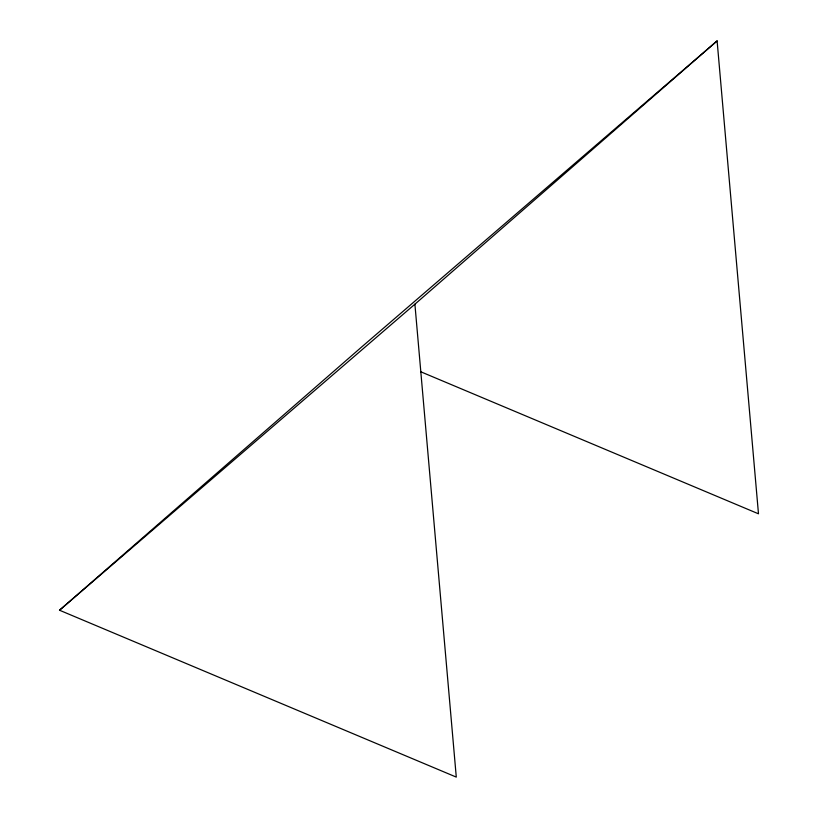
<?xml version="1.0" encoding="UTF-8"?>
<svg xmlns="http://www.w3.org/2000/svg" width="818" height="818" viewBox="0 0 818 818"><rect width="100%" height="100%" fill="white"/><g stroke="black" fill="none" stroke-linecap="round" stroke-linejoin="round"><path stroke-width="1.23" d="M717.11 40.9L414.9 304.194L456.28 777.1L59.52 610.228L361.72 346.934L717.11 40.9L758.48 513.806L420.595 371.699M59.52 610.228L414.9 304.194"/></g></svg>
